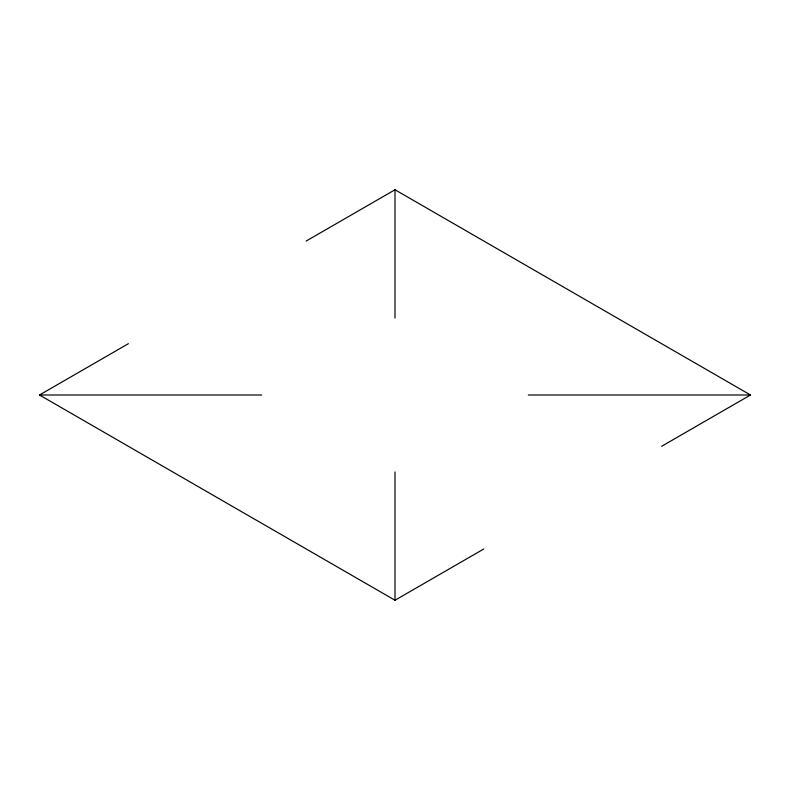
<?xml version="1.0" encoding="UTF-8"?>
<svg xmlns="http://www.w3.org/2000/svg" width="790" height="790" viewBox="0 0 790 790"><rect width="100%" height="100%" fill="white"/><g stroke="black" fill="none" stroke-linecap="round" stroke-linejoin="round"><path stroke-width="1.19" d="M483.875 548.932L395 600.242L39.5 395L128.375 343.69M306.125 241.069L395 189.758L750.5 395L661.625 446.31M39.5 395L261.688 395M528.312 395L750.5 395M395 189.758L395 318.034M395 471.966L395 600.242"/></g></svg>
